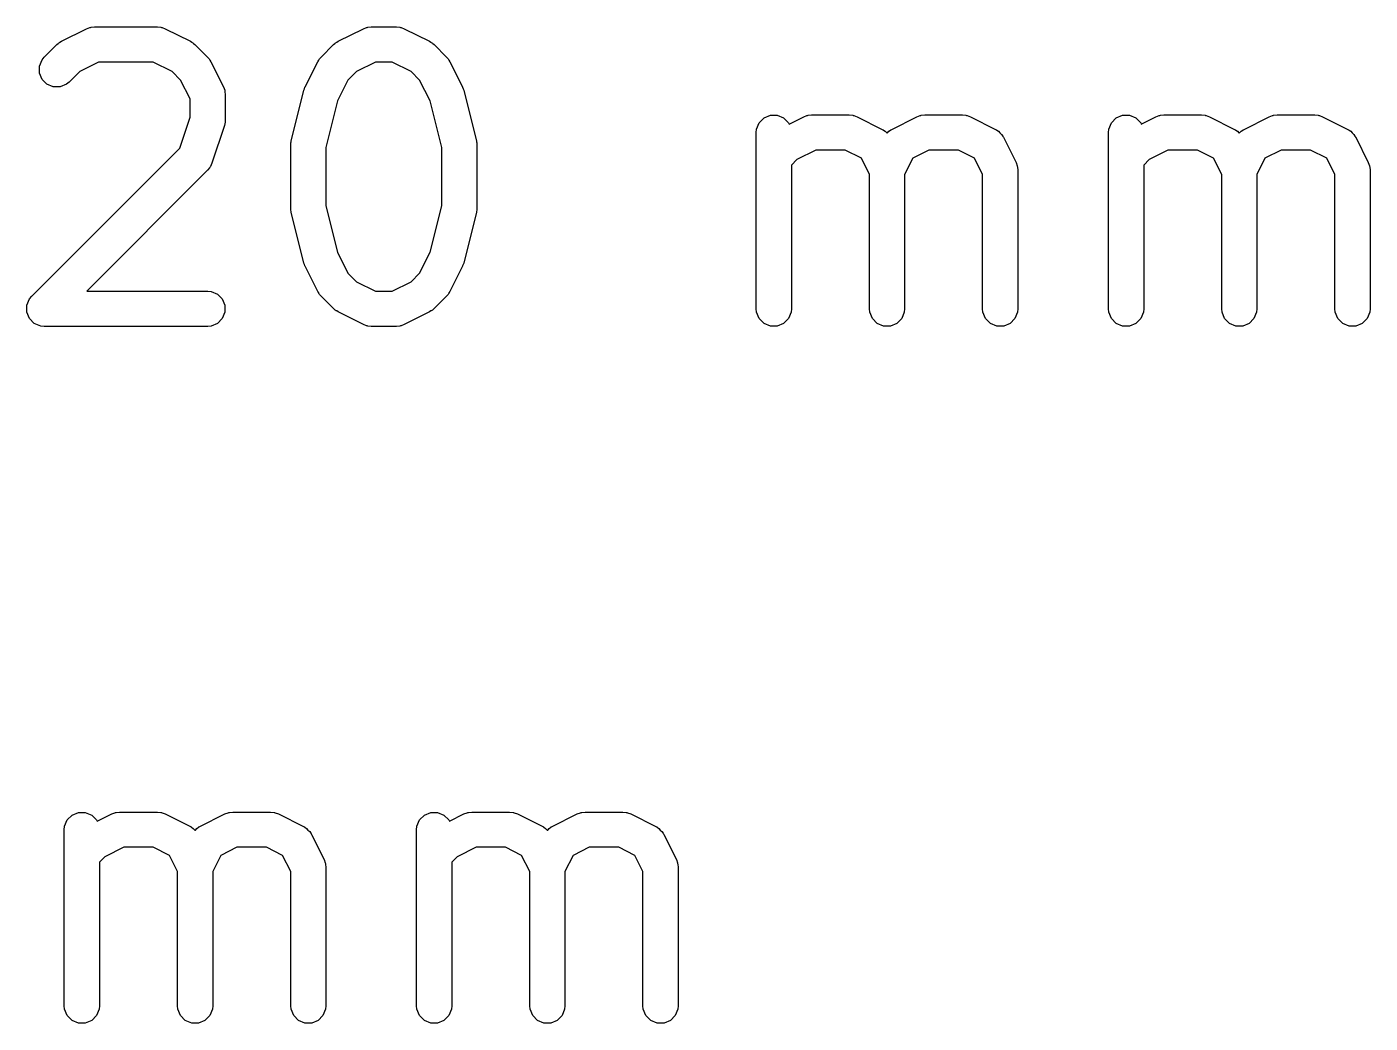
# Model space of a CAD drawing. Header units: inches. Extents: x -2.6 to 7.6, y 0.3 to 5.2.
# Drawn here: x 5.5849 to 5.8851, y 4.6047 to 4.8273 of the extents above; entities that cross this region are included whole.
import ezdxf

# ---------------------------------------------------------------- set-up
doc = ezdxf.new("R2010")
doc.units = ezdxf.units.IN
doc.header["$MEASUREMENT"] = 0
doc.layers.add('BLACK', color=250, linetype='CONTINUOUS')

msp = doc.modelspace()

# ---------------------------------------------------------------- linework, layer by layer
at = {"layer": 'BLACK', "linetype": 'CONTINUOUS'}
for p, q in [((5.59258, 4.82409), (5.5982, 4.82691)), ((5.5982, 4.82691), (5.59892, 4.82718)), ((5.59892, 4.82718), (5.59906, 4.82719)), ((5.59906, 4.82719), (5.59919, 4.82725)), ((5.59919, 4.82725), (5.59996, 4.82732)), ((5.59996, 4.82732), (5.61402, 4.82732)), ((5.61402, 4.82732), (5.61479, 4.82725)), ((5.61479, 4.82725), (5.61492, 4.82719)), ((5.61492, 4.82719), (5.61506, 4.82718)), ((5.61506, 4.82718), (5.61578, 4.82691)), ((5.61578, 4.82691), (5.62141, 4.82409)), ((5.65444, 4.82409), (5.66007, 4.82691)), ((5.66007, 4.82691), (5.66079, 4.82718)), ((5.66079, 4.82718), (5.66093, 4.82719)), ((5.66093, 4.82719), (5.66106, 4.82725)), ((5.66106, 4.82725), (5.66183, 4.82732)), ((5.66183, 4.82732), (5.66745, 4.82732)), ((5.66745, 4.82732), (5.66822, 4.82725)), ((5.66822, 4.82725), (5.66835, 4.82719)), ((5.66835, 4.82719), (5.66849, 4.82718)), ((5.66849, 4.82718), (5.66921, 4.82691)), ((5.66921, 4.82691), (5.67484, 4.82409)), ((5.58874, 4.82054), (5.59155, 4.82336)), ((5.59155, 4.82336), (5.59185, 4.8236)), ((5.59185, 4.8236), (5.59192, 4.82368)), ((5.59192, 4.82368), (5.59204, 4.82376)), ((5.59204, 4.82376), (5.59215, 4.82385)), ((5.59215, 4.82385), (5.59225, 4.82389)), ((5.59225, 4.82389), (5.59258, 4.82409)), ((5.62141, 4.82409), (5.62174, 4.82389)), ((5.62174, 4.82389), (5.62183, 4.82385)), ((5.62183, 4.82385), (5.62194, 4.82376)), ((5.62194, 4.82376), (5.62206, 4.82368)), ((5.62206, 4.82368), (5.62213, 4.8236)), ((5.62213, 4.8236), (5.62243, 4.82336)), ((5.62243, 4.82336), (5.62524, 4.82054)), ((5.65061, 4.82054), (5.65342, 4.82336)), ((5.65342, 4.82336), (5.65372, 4.8236)), ((5.65372, 4.8236), (5.65379, 4.82368)), ((5.65379, 4.82368), (5.65391, 4.82376)), ((5.65391, 4.82376), (5.65402, 4.82385)), ((5.65402, 4.82385), (5.65411, 4.82389)), ((5.65411, 4.82389), (5.65444, 4.82409)), ((5.67484, 4.82409), (5.67517, 4.82389)), ((5.67517, 4.82389), (5.67526, 4.82385)), ((5.67526, 4.82385), (5.67537, 4.82376)), ((5.67537, 4.82376), (5.67549, 4.82368)), ((5.67549, 4.82368), (5.67556, 4.8236)), ((5.67556, 4.8236), (5.67586, 4.82336)), ((5.67586, 4.82336), (5.67867, 4.82054)), ((5.58766, 4.81853), (5.58825, 4.81995)), ((5.58825, 4.81995), (5.58874, 4.82054)), ((5.60089, 4.81945), (5.59667, 4.81734)), ((5.61309, 4.81945), (5.60089, 4.81945)), ((5.61731, 4.81734), (5.61309, 4.81945)), ((5.62524, 4.82054), (5.62549, 4.82024)), ((5.62549, 4.82024), (5.62557, 4.82017)), ((5.62557, 4.82017), (5.62564, 4.82006)), ((5.62564, 4.82006), (5.62573, 4.81995)), ((5.62573, 4.81995), (5.62577, 4.81985)), ((5.62577, 4.81985), (5.62598, 4.81952)), ((5.62598, 4.81952), (5.62879, 4.8139)), ((5.64706, 4.8139), (5.64987, 4.81952)), ((5.64987, 4.81952), (5.65008, 4.81985)), ((5.65008, 4.81985), (5.65012, 4.81995)), ((5.65012, 4.81995), (5.65021, 4.82006)), ((5.65021, 4.82006), (5.65028, 4.82017)), ((5.65028, 4.82017), (5.65036, 4.82024)), ((5.65036, 4.82024), (5.65061, 4.82054)), ((5.66276, 4.81945), (5.65854, 4.81734)), ((5.66652, 4.81945), (5.66276, 4.81945)), ((5.67074, 4.81734), (5.66652, 4.81945)), ((5.67867, 4.82054), (5.67892, 4.82024)), ((5.67892, 4.82024), (5.679, 4.82017)), ((5.679, 4.82017), (5.67907, 4.82006)), ((5.67907, 4.82006), (5.67916, 4.81995)), ((5.67916, 4.81995), (5.6792, 4.81985)), ((5.6792, 4.81985), (5.67941, 4.81952)), ((5.67941, 4.81952), (5.68222, 4.8139)), ((5.58766, 4.81699), (5.58766, 4.81853)), ((5.58825, 4.81557), (5.58766, 4.81699)), ((5.59667, 4.81734), (5.59431, 4.81498)), ((5.61922, 4.81543), (5.61731, 4.81734)), ((5.65854, 4.81734), (5.65663, 4.81543)), ((5.67265, 4.81543), (5.67074, 4.81734)), ((5.58934, 4.81449), (5.58825, 4.81557)), ((5.59076, 4.8139), (5.58934, 4.81449)), ((5.59229, 4.8139), (5.59076, 4.8139)), ((5.59371, 4.81449), (5.59229, 4.8139)), ((5.59431, 4.81498), (5.59371, 4.81449)), ((5.62133, 4.81121), (5.61922, 4.81543)), ((5.62879, 4.8139), (5.62907, 4.81318)), ((5.64678, 4.81318), (5.6469, 4.8135)), ((5.6469, 4.8135), (5.64702, 4.81382)), ((5.64702, 4.81382), (5.64704, 4.81384)), ((5.64704, 4.81384), (5.64706, 4.8139)), ((5.65663, 4.81543), (5.65429, 4.81076)), ((5.67499, 4.81076), (5.67265, 4.81543)), ((5.68222, 4.8139), (5.68224, 4.81384)), ((5.68224, 4.81384), (5.68226, 4.81382)), ((5.68226, 4.81382), (5.68238, 4.8135)), ((5.68238, 4.8135), (5.6825, 4.81318)), ((5.62133, 4.80715), (5.62133, 4.81121)), ((5.62907, 4.81318), (5.62908, 4.81303)), ((5.62908, 4.81303), (5.62913, 4.8129)), ((5.62913, 4.8129), (5.62921, 4.81214)), ((5.62921, 4.81214), (5.62921, 4.80651)), ((5.64395, 4.80184), (5.64676, 4.81309)), ((5.64676, 4.81309), (5.64678, 4.81315)), ((5.64678, 4.81315), (5.64678, 4.81318)), ((5.65429, 4.81076), (5.6517, 4.8004)), ((5.67758, 4.8004), (5.67499, 4.81076)), ((5.6825, 4.81318), (5.6825, 4.81315)), ((5.6825, 4.81315), (5.68252, 4.81309)), ((5.68252, 4.81309), (5.68533, 4.80184)), ((5.74963, 4.80697), (5.75105, 4.80756)), ((5.75105, 4.80756), (5.75258, 4.80756)), ((5.75258, 4.80756), (5.754, 4.80697)), ((5.75522, 4.80558), (5.75849, 4.80722)), ((5.75849, 4.80722), (5.75921, 4.8075)), ((5.75921, 4.8075), (5.75935, 4.80751)), ((5.75935, 4.80751), (5.75949, 4.80756)), ((5.75949, 4.80756), (5.76025, 4.80764)), ((5.76025, 4.80764), (5.76869, 4.80764)), ((5.76869, 4.80764), (5.76946, 4.80756)), ((5.76946, 4.80756), (5.76959, 4.80751)), ((5.76959, 4.80751), (5.76973, 4.8075)), ((5.76973, 4.8075), (5.77045, 4.80722)), ((5.77045, 4.80722), (5.77607, 4.80441)), ((5.77818, 4.80441), (5.7838, 4.80722)), ((5.7838, 4.80722), (5.78452, 4.8075)), ((5.78452, 4.8075), (5.78466, 4.80751)), ((5.78466, 4.80751), (5.78479, 4.80756)), ((5.78479, 4.80756), (5.78556, 4.80764)), ((5.78556, 4.80764), (5.794, 4.80764)), ((5.794, 4.80764), (5.79477, 4.80756)), ((5.79477, 4.80756), (5.7949, 4.80751)), ((5.7949, 4.80751), (5.79504, 4.8075)), ((5.79504, 4.8075), (5.79576, 4.80722)), ((5.79576, 4.80722), (5.80138, 4.80441)), ((5.82837, 4.80697), (5.82979, 4.80756)), ((5.82979, 4.80756), (5.83132, 4.80756)), ((5.83132, 4.80756), (5.83274, 4.80697)), ((5.83396, 4.80558), (5.83723, 4.80722)), ((5.83723, 4.80722), (5.83795, 4.8075)), ((5.83795, 4.8075), (5.83809, 4.80751)), ((5.83809, 4.80751), (5.83823, 4.80756)), ((5.83823, 4.80756), (5.83899, 4.80764)), ((5.83899, 4.80764), (5.84743, 4.80764)), ((5.84743, 4.80764), (5.8482, 4.80756)), ((5.8482, 4.80756), (5.84833, 4.80751)), ((5.84833, 4.80751), (5.84847, 4.8075)), ((5.84847, 4.8075), (5.84919, 4.80722)), ((5.84919, 4.80722), (5.85481, 4.80441)), ((5.85692, 4.80441), (5.86254, 4.80722)), ((5.86254, 4.80722), (5.86326, 4.8075)), ((5.86326, 4.8075), (5.8634, 4.80751)), ((5.8634, 4.80751), (5.86353, 4.80756)), ((5.86353, 4.80756), (5.8643, 4.80764)), ((5.8643, 4.80764), (5.87274, 4.80764)), ((5.87274, 4.80764), (5.87351, 4.80756)), ((5.87351, 4.80756), (5.87364, 4.80751)), ((5.87364, 4.80751), (5.87378, 4.8075)), ((5.87378, 4.8075), (5.8745, 4.80722)), ((5.8745, 4.80722), (5.88012, 4.80441)), ((5.61902, 4.8002), (5.62133, 4.80715)), ((5.62901, 4.80527), (5.62619, 4.79683)), ((5.62909, 4.80565), (5.62901, 4.80527)), ((5.62913, 4.80574), (5.62909, 4.80565)), ((5.62915, 4.80588), (5.62913, 4.80574)), ((5.62918, 4.80602), (5.62915, 4.80588)), ((5.62921, 4.80651), (5.62917, 4.80612)), ((5.62917, 4.80612), (5.62918, 4.80602)), ((5.74788, 4.8037), (5.74796, 4.80447)), ((5.74796, 4.80447), (5.74854, 4.80589)), ((5.74854, 4.80589), (5.74963, 4.80697)), ((5.754, 4.80697), (5.75509, 4.80589)), ((5.75509, 4.80589), (5.75522, 4.80558)), ((5.77607, 4.80441), (5.7762, 4.80433)), ((5.7762, 4.80433), (5.77626, 4.80431)), ((5.77626, 4.80431), (5.77634, 4.80424)), ((5.77634, 4.80424), (5.77673, 4.804)), ((5.77752, 4.804), (5.77791, 4.80424)), ((5.77791, 4.80424), (5.77799, 4.80431)), ((5.77799, 4.80431), (5.77805, 4.80433)), ((5.77805, 4.80433), (5.77818, 4.80441)), ((5.80138, 4.80441), (5.80151, 4.80433)), ((5.80151, 4.80433), (5.80157, 4.80431)), ((5.80157, 4.80431), (5.80165, 4.80424)), ((5.80165, 4.80424), (5.80204, 4.804)), ((5.82662, 4.8037), (5.8267, 4.80447)), ((5.8267, 4.80447), (5.82728, 4.80589)), ((5.82728, 4.80589), (5.82837, 4.80697)), ((5.83274, 4.80697), (5.83383, 4.80589)), ((5.83383, 4.80589), (5.83396, 4.80558)), ((5.85481, 4.80441), (5.85494, 4.80433)), ((5.85494, 4.80433), (5.855, 4.80431)), ((5.855, 4.80431), (5.85508, 4.80424)), ((5.85508, 4.80424), (5.85547, 4.804)), ((5.85626, 4.804), (5.85665, 4.80424)), ((5.85665, 4.80424), (5.85673, 4.80431)), ((5.85673, 4.80431), (5.85679, 4.80433)), ((5.85679, 4.80433), (5.85692, 4.80441)), ((5.88012, 4.80441), (5.88025, 4.80433)), ((5.88025, 4.80433), (5.88031, 4.80431)), ((5.88031, 4.80431), (5.88039, 4.80424)), ((5.88039, 4.80424), (5.88078, 4.804)), ((5.64383, 4.80108), (5.64388, 4.80137)), ((5.64388, 4.80137), (5.64391, 4.80166)), ((5.64391, 4.80166), (5.64393, 4.80171)), ((5.64393, 4.80171), (5.64395, 4.80184)), ((5.68533, 4.80184), (5.68535, 4.80171)), ((5.68535, 4.80171), (5.68537, 4.80166)), ((5.68537, 4.80166), (5.6854, 4.80137)), ((5.6854, 4.80137), (5.68545, 4.80108)), ((5.74788, 4.76433), (5.74788, 4.8037)), ((5.77673, 4.804), (5.77705, 4.80362)), ((5.77705, 4.80362), (5.77713, 4.80356)), ((5.77713, 4.80356), (5.7772, 4.80362)), ((5.7772, 4.80362), (5.77752, 4.804)), ((5.80204, 4.804), (5.80236, 4.80362)), ((5.80236, 4.80362), (5.80273, 4.8033)), ((5.80273, 4.8033), (5.80298, 4.80291)), ((5.80298, 4.80291), (5.80304, 4.80284)), ((5.80304, 4.80284), (5.80306, 4.80278)), ((5.80306, 4.80278), (5.80314, 4.80265)), ((5.80314, 4.80265), (5.80596, 4.79702)), ((5.82662, 4.76433), (5.82662, 4.8037)), ((5.85547, 4.804), (5.85579, 4.80362)), ((5.85579, 4.80362), (5.85587, 4.80356)), ((5.85587, 4.80356), (5.85594, 4.80362)), ((5.85594, 4.80362), (5.85626, 4.804)), ((5.88078, 4.804), (5.8811, 4.80362)), ((5.8811, 4.80362), (5.88147, 4.8033)), ((5.88147, 4.8033), (5.88172, 4.80291)), ((5.88172, 4.80291), (5.88178, 4.80284)), ((5.88178, 4.80284), (5.8818, 4.80278)), ((5.8818, 4.80278), (5.88188, 4.80265)), ((5.88188, 4.80265), (5.8847, 4.79702)), ((5.58593, 4.76711), (5.61902, 4.8002)), ((5.64384, 4.80102), (5.64383, 4.80108)), ((5.64383, 4.80089), (5.64384, 4.80102)), ((5.64383, 4.78683), (5.64383, 4.80089)), ((5.6517, 4.8004), (5.6517, 4.78731)), ((5.67758, 4.78731), (5.67758, 4.8004)), ((5.68545, 4.80108), (5.68544, 4.80102)), ((5.68544, 4.80102), (5.68545, 4.80089)), ((5.68545, 4.80089), (5.68545, 4.78683)), ((5.76118, 4.79976), (5.75696, 4.79765)), ((5.76776, 4.79976), (5.76118, 4.79976)), ((5.77138, 4.79795), (5.76776, 4.79976)), ((5.78649, 4.79976), (5.78287, 4.79795)), ((5.79307, 4.79976), (5.78649, 4.79976)), ((5.79669, 4.79795), (5.79307, 4.79976)), ((5.83992, 4.79976), (5.8357, 4.79765)), ((5.8465, 4.79976), (5.83992, 4.79976)), ((5.85012, 4.79795), (5.8465, 4.79976)), ((5.86523, 4.79976), (5.86161, 4.79795)), ((5.87181, 4.79976), (5.86523, 4.79976)), ((5.87543, 4.79795), (5.87181, 4.79976)), ((5.62524, 4.79529), (5.59822, 4.76827)), ((5.62573, 4.79589), (5.62524, 4.79529)), ((5.62579, 4.79602), (5.62573, 4.79589)), ((5.62588, 4.79613), (5.62579, 4.79602)), ((5.62619, 4.79683), (5.62588, 4.79613)), ((5.75696, 4.79765), (5.75575, 4.79644)), ((5.75575, 4.79644), (5.75575, 4.76433)), ((5.77319, 4.79433), (5.77138, 4.79795)), ((5.78287, 4.79795), (5.78106, 4.79433)), ((5.7985, 4.79433), (5.79669, 4.79795)), ((5.80596, 4.79702), (5.80623, 4.7963)), ((5.80623, 4.7963), (5.80624, 4.79616)), ((5.80624, 4.79616), (5.8063, 4.79603)), ((5.8063, 4.79603), (5.80637, 4.79526)), ((5.80637, 4.79526), (5.80637, 4.76433)), ((5.8357, 4.79765), (5.83449, 4.79644)), ((5.83449, 4.79644), (5.83449, 4.76433)), ((5.85193, 4.79433), (5.85012, 4.79795)), ((5.86161, 4.79795), (5.8598, 4.79433)), ((5.87724, 4.79433), (5.87543, 4.79795)), ((5.8847, 4.79702), (5.88497, 4.7963)), ((5.88497, 4.7963), (5.88498, 4.79616)), ((5.88498, 4.79616), (5.88504, 4.79603)), ((5.88504, 4.79603), (5.88511, 4.79526)), ((5.88511, 4.79526), (5.88511, 4.76433)), ((5.77319, 4.76433), (5.77319, 4.79433)), ((5.78106, 4.79433), (5.78106, 4.76433)), ((5.7985, 4.76433), (5.7985, 4.79433)), ((5.85193, 4.76433), (5.85193, 4.79433)), ((5.8598, 4.79433), (5.8598, 4.76433)), ((5.87724, 4.76433), (5.87724, 4.79433)), ((5.64384, 4.78669), (5.64383, 4.78683)), ((5.64383, 4.78664), (5.64384, 4.78669)), ((5.64388, 4.78635), (5.64383, 4.78664)), ((5.64391, 4.78606), (5.64388, 4.78635)), ((5.6517, 4.78731), (5.65429, 4.77695)), ((5.67499, 4.77695), (5.67758, 4.78731)), ((5.6854, 4.78635), (5.68537, 4.78606)), ((5.68545, 4.78664), (5.6854, 4.78635)), ((5.68545, 4.78683), (5.68544, 4.78669)), ((5.68544, 4.78669), (5.68545, 4.78664)), ((5.64393, 4.78601), (5.64391, 4.78606)), ((5.64395, 4.78587), (5.64393, 4.78601)), ((5.64676, 4.77462), (5.64395, 4.78587)), ((5.68533, 4.78587), (5.68252, 4.77462)), ((5.68535, 4.78601), (5.68533, 4.78587)), ((5.68537, 4.78606), (5.68535, 4.78601)), ((5.64678, 4.77457), (5.64676, 4.77462)), ((5.64678, 4.77454), (5.64678, 4.77457)), ((5.6469, 4.77422), (5.64678, 4.77454)), ((5.64702, 4.7739), (5.6469, 4.77422)), ((5.65429, 4.77695), (5.65663, 4.77229)), ((5.67265, 4.77229), (5.67499, 4.77695)), ((5.68238, 4.77422), (5.68226, 4.7739)), ((5.6825, 4.77454), (5.68238, 4.77422)), ((5.68252, 4.77462), (5.6825, 4.77457)), ((5.6825, 4.77457), (5.6825, 4.77454)), ((5.64704, 4.77387), (5.64702, 4.7739)), ((5.64706, 4.77382), (5.64704, 4.77387)), ((5.64987, 4.76819), (5.64706, 4.77382)), ((5.65663, 4.77229), (5.65854, 4.77038)), ((5.67074, 4.77038), (5.67265, 4.77229)), ((5.68222, 4.77382), (5.67941, 4.76819)), ((5.68224, 4.77387), (5.68222, 4.77382)), ((5.68226, 4.7739), (5.68224, 4.77387)), ((5.59822, 4.76827), (5.62527, 4.76827)), ((5.62527, 4.76827), (5.62604, 4.76819)), ((5.62604, 4.76819), (5.62746, 4.7676)), ((5.65008, 4.76786), (5.64987, 4.76819)), ((5.65854, 4.77038), (5.66276, 4.76827)), ((5.66276, 4.76827), (5.66652, 4.76827)), ((5.66652, 4.76827), (5.67074, 4.77038)), ((5.67941, 4.76819), (5.6792, 4.76786)), ((5.58485, 4.7651), (5.58544, 4.76652)), ((5.58544, 4.76652), (5.58593, 4.76711)), ((5.62746, 4.7676), (5.62854, 4.76652)), ((5.62854, 4.76652), (5.62913, 4.7651)), ((5.65012, 4.76777), (5.65008, 4.76786)), ((5.65021, 4.76766), (5.65012, 4.76777)), ((5.65028, 4.76754), (5.65021, 4.76766)), ((5.65036, 4.76747), (5.65028, 4.76754)), ((5.65061, 4.76717), (5.65036, 4.76747)), ((5.65342, 4.76436), (5.65061, 4.76717)), ((5.67867, 4.76717), (5.67586, 4.76436)), ((5.67892, 4.76747), (5.67867, 4.76717)), ((5.679, 4.76754), (5.67892, 4.76747)), ((5.67907, 4.76766), (5.679, 4.76754)), ((5.67916, 4.76777), (5.67907, 4.76766)), ((5.6792, 4.76786), (5.67916, 4.76777)), ((5.58485, 4.76356), (5.58485, 4.7651)), ((5.58544, 4.76214), (5.58485, 4.76356)), ((5.62913, 4.76356), (5.62854, 4.76214)), ((5.62913, 4.7651), (5.62913, 4.76356)), ((5.65372, 4.76411), (5.65342, 4.76436)), ((5.65379, 4.76403), (5.65372, 4.76411)), ((5.65391, 4.76396), (5.65379, 4.76403)), ((5.65402, 4.76387), (5.65391, 4.76396)), ((5.65411, 4.76383), (5.65402, 4.76387)), ((5.65444, 4.76362), (5.65411, 4.76383)), ((5.66007, 4.76081), (5.65444, 4.76362)), ((5.67484, 4.76362), (5.66921, 4.76081)), ((5.67517, 4.76383), (5.67484, 4.76362)), ((5.67526, 4.76387), (5.67517, 4.76383)), ((5.67537, 4.76396), (5.67526, 4.76387)), ((5.67549, 4.76403), (5.67537, 4.76396)), ((5.67556, 4.76411), (5.67549, 4.76403)), ((5.67586, 4.76436), (5.67556, 4.76411)), ((5.74796, 4.76356), (5.74788, 4.76433)), ((5.74854, 4.76214), (5.74796, 4.76356)), ((5.75568, 4.76356), (5.75509, 4.76214)), ((5.75575, 4.76433), (5.75568, 4.76356)), ((5.77326, 4.76356), (5.77319, 4.76433)), ((5.77385, 4.76214), (5.77326, 4.76356)), ((5.78099, 4.76356), (5.7804, 4.76214)), ((5.78106, 4.76433), (5.78099, 4.76356)), ((5.79857, 4.76356), (5.7985, 4.76433)), ((5.79916, 4.76214), (5.79857, 4.76356)), ((5.8063, 4.76356), (5.80571, 4.76214)), ((5.80637, 4.76433), (5.8063, 4.76356)), ((5.8267, 4.76356), (5.82662, 4.76433)), ((5.82728, 4.76214), (5.8267, 4.76356)), ((5.83442, 4.76356), (5.83383, 4.76214)), ((5.83449, 4.76433), (5.83442, 4.76356)), ((5.852, 4.76356), (5.85193, 4.76433)), ((5.85259, 4.76214), (5.852, 4.76356)), ((5.85973, 4.76356), (5.85914, 4.76214)), ((5.8598, 4.76433), (5.85973, 4.76356)), ((5.87731, 4.76356), (5.87724, 4.76433)), ((5.8779, 4.76214), (5.87731, 4.76356)), ((5.88504, 4.76356), (5.88445, 4.76214)), ((5.88511, 4.76433), (5.88504, 4.76356)), ((5.58652, 4.76106), (5.58544, 4.76214)), ((5.58794, 4.76047), (5.58652, 4.76106)), ((5.58871, 4.76039), (5.58794, 4.76047)), ((5.62527, 4.76039), (5.58871, 4.76039)), ((5.62604, 4.76047), (5.62527, 4.76039)), ((5.62746, 4.76106), (5.62604, 4.76047)), ((5.62854, 4.76214), (5.62746, 4.76106)), ((5.66079, 4.76053), (5.66007, 4.76081)), ((5.66093, 4.76052), (5.66079, 4.76053)), ((5.66106, 4.76047), (5.66093, 4.76052)), ((5.66183, 4.76039), (5.66106, 4.76047)), ((5.66745, 4.76039), (5.66183, 4.76039)), ((5.66822, 4.76047), (5.66745, 4.76039)), ((5.66835, 4.76052), (5.66822, 4.76047)), ((5.66849, 4.76053), (5.66835, 4.76052)), ((5.66921, 4.76081), (5.66849, 4.76053)), ((5.74963, 4.76106), (5.74854, 4.76214)), ((5.75105, 4.76047), (5.74963, 4.76106)), ((5.75258, 4.76047), (5.75105, 4.76047)), ((5.754, 4.76106), (5.75258, 4.76047)), ((5.75509, 4.76214), (5.754, 4.76106)), ((5.77494, 4.76106), (5.77385, 4.76214)), ((5.77636, 4.76047), (5.77494, 4.76106)), ((5.77789, 4.76047), (5.77636, 4.76047)), ((5.77931, 4.76106), (5.77789, 4.76047)), ((5.7804, 4.76214), (5.77931, 4.76106)), ((5.80025, 4.76106), (5.79916, 4.76214)), ((5.80167, 4.76047), (5.80025, 4.76106)), ((5.8032, 4.76047), (5.80167, 4.76047)), ((5.80462, 4.76106), (5.8032, 4.76047)), ((5.80571, 4.76214), (5.80462, 4.76106)), ((5.82837, 4.76106), (5.82728, 4.76214)), ((5.82979, 4.76047), (5.82837, 4.76106)), ((5.83132, 4.76047), (5.82979, 4.76047)), ((5.83274, 4.76106), (5.83132, 4.76047)), ((5.83383, 4.76214), (5.83274, 4.76106)), ((5.85368, 4.76106), (5.85259, 4.76214)), ((5.8551, 4.76047), (5.85368, 4.76106)), ((5.85663, 4.76047), (5.8551, 4.76047)), ((5.85805, 4.76106), (5.85663, 4.76047)), ((5.85914, 4.76214), (5.85805, 4.76106)), ((5.87899, 4.76106), (5.8779, 4.76214)), ((5.88041, 4.76047), (5.87899, 4.76106)), ((5.88194, 4.76047), (5.88041, 4.76047)), ((5.88336, 4.76106), (5.88194, 4.76047)), ((5.88445, 4.76214), (5.88336, 4.76106)), ((5.59388, 4.6501), (5.59496, 4.65119)), ((5.59496, 4.65119), (5.59638, 4.65177)), ((5.59638, 4.65177), (5.59792, 4.65177)), ((5.59792, 4.65177), (5.59934, 4.65119)), ((5.59934, 4.65119), (5.60042, 4.6501)), ((5.60055, 4.6498), (5.60382, 4.65143)), ((5.60382, 4.65143), (5.60455, 4.65171)), ((5.60455, 4.65171), (5.60469, 4.65172)), ((5.60469, 4.65172), (5.60482, 4.65177)), ((5.60482, 4.65177), (5.60558, 4.65185)), ((5.60558, 4.65185), (5.61402, 4.65185)), ((5.61402, 4.65185), (5.61479, 4.65177)), ((5.61479, 4.65177), (5.61492, 4.65172)), ((5.61492, 4.65172), (5.61506, 4.65171)), ((5.61506, 4.65171), (5.61578, 4.65143)), ((5.61578, 4.65143), (5.62141, 4.64862)), ((5.62351, 4.64862), (5.62913, 4.65143)), ((5.62913, 4.65143), (5.62985, 4.65171)), ((5.62985, 4.65171), (5.63, 4.65172)), ((5.63, 4.65172), (5.63013, 4.65177)), ((5.63013, 4.65177), (5.63089, 4.65185)), ((5.63089, 4.65185), (5.63933, 4.65185)), ((5.63933, 4.65185), (5.6401, 4.65177)), ((5.6401, 4.65177), (5.64023, 4.65172)), ((5.64023, 4.65172), (5.64037, 4.65171)), ((5.64037, 4.65171), (5.64109, 4.65143)), ((5.64109, 4.65143), (5.64672, 4.64862)), ((5.67262, 4.6501), (5.6737, 4.65119)), ((5.6737, 4.65119), (5.67512, 4.65177)), ((5.67512, 4.65177), (5.67666, 4.65177)), ((5.67666, 4.65177), (5.67808, 4.65119)), ((5.67808, 4.65119), (5.67916, 4.6501)), ((5.67929, 4.6498), (5.68256, 4.65143)), ((5.68256, 4.65143), (5.68329, 4.65171)), ((5.68329, 4.65171), (5.68343, 4.65172)), ((5.68343, 4.65172), (5.68356, 4.65177)), ((5.68356, 4.65177), (5.68433, 4.65185)), ((5.68433, 4.65185), (5.69276, 4.65185)), ((5.69276, 4.65185), (5.69353, 4.65177)), ((5.69353, 4.65177), (5.69366, 4.65172)), ((5.69366, 4.65172), (5.6938, 4.65171)), ((5.6938, 4.65171), (5.69452, 4.65143)), ((5.69452, 4.65143), (5.70015, 4.64862)), ((5.70225, 4.64862), (5.70787, 4.65143)), ((5.70787, 4.65143), (5.70859, 4.65171)), ((5.70859, 4.65171), (5.70874, 4.65172)), ((5.70874, 4.65172), (5.70887, 4.65177)), ((5.70887, 4.65177), (5.70963, 4.65185)), ((5.70963, 4.65185), (5.71807, 4.65185)), ((5.71807, 4.65185), (5.71884, 4.65177)), ((5.71884, 4.65177), (5.71897, 4.65172)), ((5.71897, 4.65172), (5.71911, 4.65171)), ((5.71911, 4.65171), (5.71983, 4.65143)), ((5.71983, 4.65143), (5.72546, 4.64862)), ((5.59321, 4.64791), (5.59329, 4.64868)), ((5.59329, 4.64868), (5.59388, 4.6501)), ((5.60042, 4.6501), (5.60055, 4.6498)), ((5.62141, 4.64862), (5.62153, 4.64854)), ((5.62153, 4.64854), (5.6216, 4.64852)), ((5.6216, 4.64852), (5.62167, 4.64846)), ((5.62167, 4.64846), (5.62206, 4.64821)), ((5.62206, 4.64821), (5.62238, 4.64784)), ((5.62253, 4.64784), (5.62286, 4.64821)), ((5.62286, 4.64821), (5.62324, 4.64846)), ((5.62324, 4.64846), (5.62332, 4.64852)), ((5.62332, 4.64852), (5.62338, 4.64854)), ((5.62338, 4.64854), (5.62351, 4.64862)), ((5.64672, 4.64862), (5.64684, 4.64854)), ((5.64684, 4.64854), (5.6469, 4.64852)), ((5.6469, 4.64852), (5.64698, 4.64846)), ((5.64698, 4.64846), (5.64737, 4.64821)), ((5.64737, 4.64821), (5.64769, 4.64784)), ((5.67195, 4.64791), (5.67203, 4.64868)), ((5.67203, 4.64868), (5.67262, 4.6501)), ((5.67916, 4.6501), (5.67929, 4.6498)), ((5.70015, 4.64862), (5.70028, 4.64854)), ((5.70028, 4.64854), (5.70034, 4.64852)), ((5.70034, 4.64852), (5.70041, 4.64846)), ((5.70041, 4.64846), (5.7008, 4.64821)), ((5.7008, 4.64821), (5.70112, 4.64784)), ((5.70127, 4.64784), (5.7016, 4.64821)), ((5.7016, 4.64821), (5.70199, 4.64846)), ((5.70199, 4.64846), (5.70206, 4.64852)), ((5.70206, 4.64852), (5.70212, 4.64854)), ((5.70212, 4.64854), (5.70225, 4.64862)), ((5.72546, 4.64862), (5.72558, 4.64854)), ((5.72558, 4.64854), (5.72564, 4.64852)), ((5.72564, 4.64852), (5.72572, 4.64846)), ((5.72572, 4.64846), (5.72611, 4.64821)), ((5.72611, 4.64821), (5.72643, 4.64784)), ((5.59321, 4.60854), (5.59321, 4.64791)), ((5.62238, 4.64784), (5.62246, 4.64777)), ((5.62246, 4.64777), (5.62253, 4.64784)), ((5.64769, 4.64784), (5.64807, 4.64751)), ((5.64807, 4.64751), (5.64831, 4.64713)), ((5.64831, 4.64713), (5.64838, 4.64705)), ((5.64838, 4.64705), (5.6484, 4.64699)), ((5.6484, 4.64699), (5.64848, 4.64686)), ((5.64848, 4.64686), (5.65129, 4.64124)), ((5.67195, 4.60854), (5.67195, 4.64791)), ((5.70112, 4.64784), (5.7012, 4.64777)), ((5.7012, 4.64777), (5.70127, 4.64784)), ((5.72643, 4.64784), (5.72681, 4.64751)), ((5.72681, 4.64751), (5.72705, 4.64713)), ((5.72705, 4.64713), (5.72712, 4.64705)), ((5.72712, 4.64705), (5.72714, 4.64699)), ((5.72714, 4.64699), (5.72722, 4.64686)), ((5.72722, 4.64686), (5.73003, 4.64124)), ((5.60651, 4.64398), (5.60229, 4.64186)), ((5.61309, 4.64398), (5.60651, 4.64398)), ((5.61671, 4.64217), (5.61309, 4.64398)), ((5.61852, 4.63855), (5.61671, 4.64217)), ((5.6282, 4.64217), (5.62639, 4.63855)), ((5.63182, 4.64398), (5.6282, 4.64217)), ((5.6384, 4.64398), (5.63182, 4.64398)), ((5.64202, 4.64217), (5.6384, 4.64398)), ((5.64383, 4.63855), (5.64202, 4.64217)), ((5.68525, 4.64398), (5.68103, 4.64186)), ((5.69183, 4.64398), (5.68525, 4.64398)), ((5.69545, 4.64217), (5.69183, 4.64398)), ((5.69726, 4.63855), (5.69545, 4.64217)), ((5.70694, 4.64217), (5.70514, 4.63855)), ((5.71056, 4.64398), (5.70694, 4.64217)), ((5.71714, 4.64398), (5.71056, 4.64398)), ((5.72076, 4.64217), (5.71714, 4.64398)), ((5.72257, 4.63855), (5.72076, 4.64217)), ((5.60229, 4.64186), (5.60109, 4.64066)), ((5.60109, 4.64066), (5.60109, 4.60854)), ((5.65129, 4.64124), (5.65156, 4.64052)), ((5.65156, 4.64052), (5.65157, 4.64037)), ((5.65157, 4.64037), (5.65163, 4.64024)), ((5.65163, 4.64024), (5.6517, 4.63948)), ((5.6517, 4.63948), (5.6517, 4.60854)), ((5.68103, 4.64186), (5.67983, 4.64066)), ((5.67983, 4.64066), (5.67983, 4.60854)), ((5.73003, 4.64124), (5.7303, 4.64052)), ((5.7303, 4.64052), (5.73031, 4.64037)), ((5.73031, 4.64037), (5.73037, 4.64024)), ((5.73037, 4.64024), (5.73044, 4.63948)), ((5.73044, 4.63948), (5.73044, 4.60854)), ((5.61852, 4.60854), (5.61852, 4.63855)), ((5.62639, 4.63855), (5.62639, 4.60854)), ((5.64383, 4.60854), (5.64383, 4.63855)), ((5.69726, 4.60854), (5.69726, 4.63855)), ((5.70514, 4.63855), (5.70514, 4.60854)), ((5.72257, 4.60854), (5.72257, 4.63855)), ((5.59329, 4.60777), (5.59321, 4.60854)), ((5.59388, 4.60635), (5.59329, 4.60777)), ((5.59496, 4.60527), (5.59388, 4.60635)), ((5.60042, 4.60635), (5.59934, 4.60527)), ((5.60101, 4.60777), (5.60042, 4.60635)), ((5.60109, 4.60854), (5.60101, 4.60777)), ((5.6186, 4.60777), (5.61852, 4.60854)), ((5.61918, 4.60635), (5.6186, 4.60777)), ((5.62027, 4.60527), (5.61918, 4.60635)), ((5.62573, 4.60635), (5.62465, 4.60527)), ((5.62632, 4.60777), (5.62573, 4.60635)), ((5.62639, 4.60854), (5.62632, 4.60777)), ((5.64391, 4.60777), (5.64383, 4.60854)), ((5.64449, 4.60635), (5.64391, 4.60777)), ((5.64558, 4.60527), (5.64449, 4.60635)), ((5.65104, 4.60635), (5.64995, 4.60527)), ((5.65163, 4.60777), (5.65104, 4.60635)), ((5.6517, 4.60854), (5.65163, 4.60777)), ((5.67203, 4.60777), (5.67195, 4.60854)), ((5.67262, 4.60635), (5.67203, 4.60777)), ((5.6737, 4.60527), (5.67262, 4.60635)), ((5.67916, 4.60635), (5.67808, 4.60527)), ((5.67975, 4.60777), (5.67916, 4.60635)), ((5.67983, 4.60854), (5.67975, 4.60777)), ((5.69734, 4.60777), (5.69726, 4.60854)), ((5.69792, 4.60635), (5.69734, 4.60777)), ((5.69901, 4.60527), (5.69792, 4.60635)), ((5.70447, 4.60635), (5.70339, 4.60527)), ((5.70506, 4.60777), (5.70447, 4.60635)), ((5.70514, 4.60854), (5.70506, 4.60777)), ((5.72265, 4.60777), (5.72257, 4.60854)), ((5.72323, 4.60635), (5.72265, 4.60777)), ((5.72432, 4.60527), (5.72323, 4.60635)), ((5.72978, 4.60635), (5.72869, 4.60527)), ((5.73037, 4.60777), (5.72978, 4.60635)), ((5.73044, 4.60854), (5.73037, 4.60777)), ((5.59638, 4.60468), (5.59496, 4.60527)), ((5.59792, 4.60468), (5.59638, 4.60468)), ((5.59934, 4.60527), (5.59792, 4.60468)), ((5.62169, 4.60468), (5.62027, 4.60527)), ((5.62323, 4.60468), (5.62169, 4.60468)), ((5.62465, 4.60527), (5.62323, 4.60468)), ((5.647, 4.60468), (5.64558, 4.60527)), ((5.64854, 4.60468), (5.647, 4.60468)), ((5.64995, 4.60527), (5.64854, 4.60468)), ((5.67512, 4.60468), (5.6737, 4.60527)), ((5.67666, 4.60468), (5.67512, 4.60468)), ((5.67808, 4.60527), (5.67666, 4.60468)), ((5.70043, 4.60468), (5.69901, 4.60527)), ((5.70197, 4.60468), (5.70043, 4.60468)), ((5.70339, 4.60527), (5.70197, 4.60468)), ((5.72574, 4.60468), (5.72432, 4.60527)), ((5.72728, 4.60468), (5.72574, 4.60468)), ((5.72869, 4.60527), (5.72728, 4.60468))]:
    msp.add_line(p, q, dxfattribs=at)

doc.saveas('drawing.dxf')
